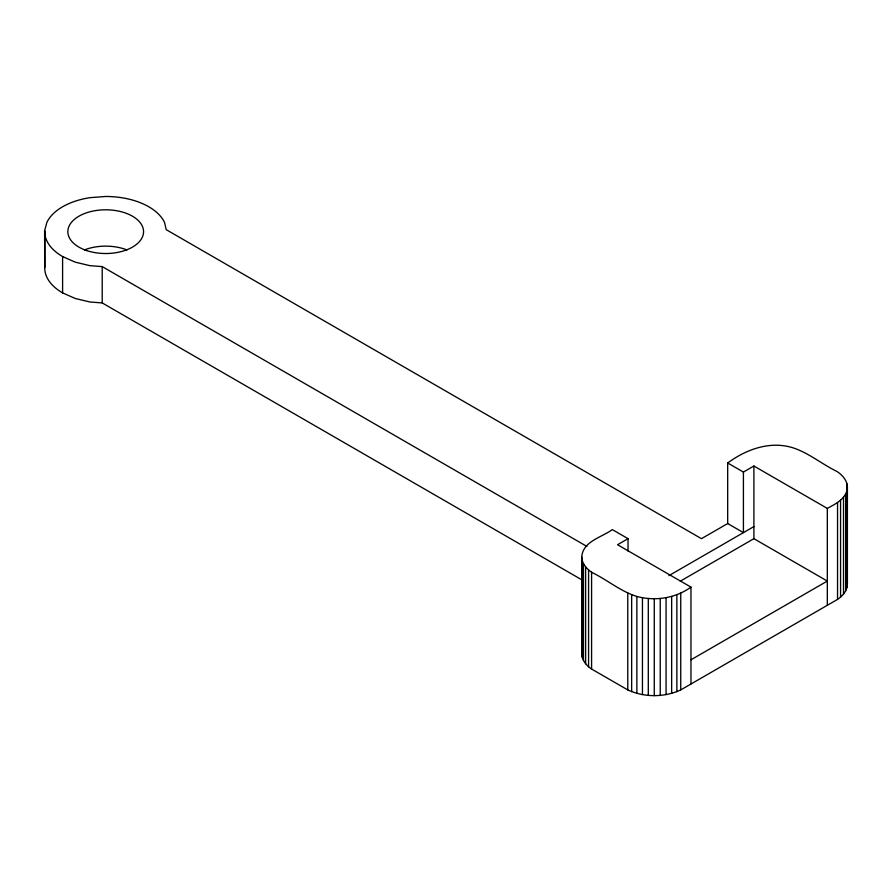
<?xml version="1.0" encoding="UTF-8"?>
<svg xmlns="http://www.w3.org/2000/svg" width="892" height="892" viewBox="0 0 892 892"><rect width="100%" height="100%" fill="white"/><g stroke="black" fill="none" stroke-linecap="round" stroke-linejoin="round"><path stroke-width="1.34" d="M582.019 579.945L102.212 302.923L89.925 301.998L75.218 298.474L62.596 292.888A60.957 35.189 0 0 1 44.745 268.001L44.6 230.816L46.819 222.554A60.957 35.189 0 0 1 89.925 197.667L105.702 196.474A60.957 35.189 0 0 1 164.574 222.554L166.202 229.657L701.458 538.679L727.682 523.548L727.682 462.993C746.047 449.445 769.562 440.815 792.274 447.583C808.475 452.645 821.733 464.074 836.897 471.433C842.327 474.934 847.277 480.409 847.4 487.21L847.4 584.104C847.266 590.582 842.75 595.99 837.543 599.391L680.741 689.917C664.261 697.544 644.247 697.544 627.767 689.917L591.586 669.033C586.39 665.622 581.874 660.225 581.74 653.736L581.74 556.853C582.9 541.188 601.977 537.296 612.302 529.603L628.035 538.679L628.035 551.066M581.74 653.736L582.03 651.439M847.4 487.21C847.043 498.349 835.815 503.779 827.319 508.407L753.896 466.014L743.415 472.069L727.682 462.993M44.6 230.816L44.745 231.664A60.957 35.189 0 0 0 62.596 256.55L75.218 262.148L89.925 265.66L102.212 266.596L586.847 546.395M628.035 538.679L617.543 544.733L690.966 587.126L690.966 684.019M668.9 575.652L753.896 526.57M680.295 581.183L753.896 538.679L827.319 581.071L690.966 659.801M690.966 587.126C675.489 598.264 655.185 601.386 636.866 596.469C620.665 591.418 607.407 579.978 592.243 572.631C586.813 569.129 581.863 563.644 581.74 556.853M727.682 523.548L743.415 532.624L743.415 472.069M846.965 580.659L847.4 584.104M846.965 483.765L846.965 587.549M845.649 494.023L845.649 590.917M843.509 497.257L843.509 594.139M840.565 500.256L840.565 597.149M837.543 502.497L837.543 599.391M827.319 508.407L827.319 605.3M753.896 466.014L753.896 538.679M680.741 593.035L680.741 689.917M676.861 594.774L676.861 691.668M671.654 596.469L671.654 693.363M666.068 597.707L666.068 694.6M660.225 598.465L660.225 695.359M654.26 598.722L654.26 695.615M648.294 598.465L648.294 695.359M642.452 597.707L642.452 694.6M636.866 596.469L636.866 693.363M631.659 594.774L631.659 691.668M627.767 593.035L627.767 689.917M591.586 572.14L591.586 669.033M588.575 569.899L588.575 666.792M585.631 566.888L585.631 663.782M583.479 563.666L583.479 660.559M582.175 560.299L582.175 657.181M102.212 266.596L102.212 302.923M62.596 256.55L62.596 292.888M44.856 231.173L44.856 267.5M84.372 249.938A37.865 21.865 0 0 1 127.021 249.938M86.769 250.596A37.865 21.865 0 0 0 143.556 231.664A37.865 21.865 0 0 0 86.769 212.731A37.865 21.865 0 0 0 86.769 250.596"/></g></svg>
